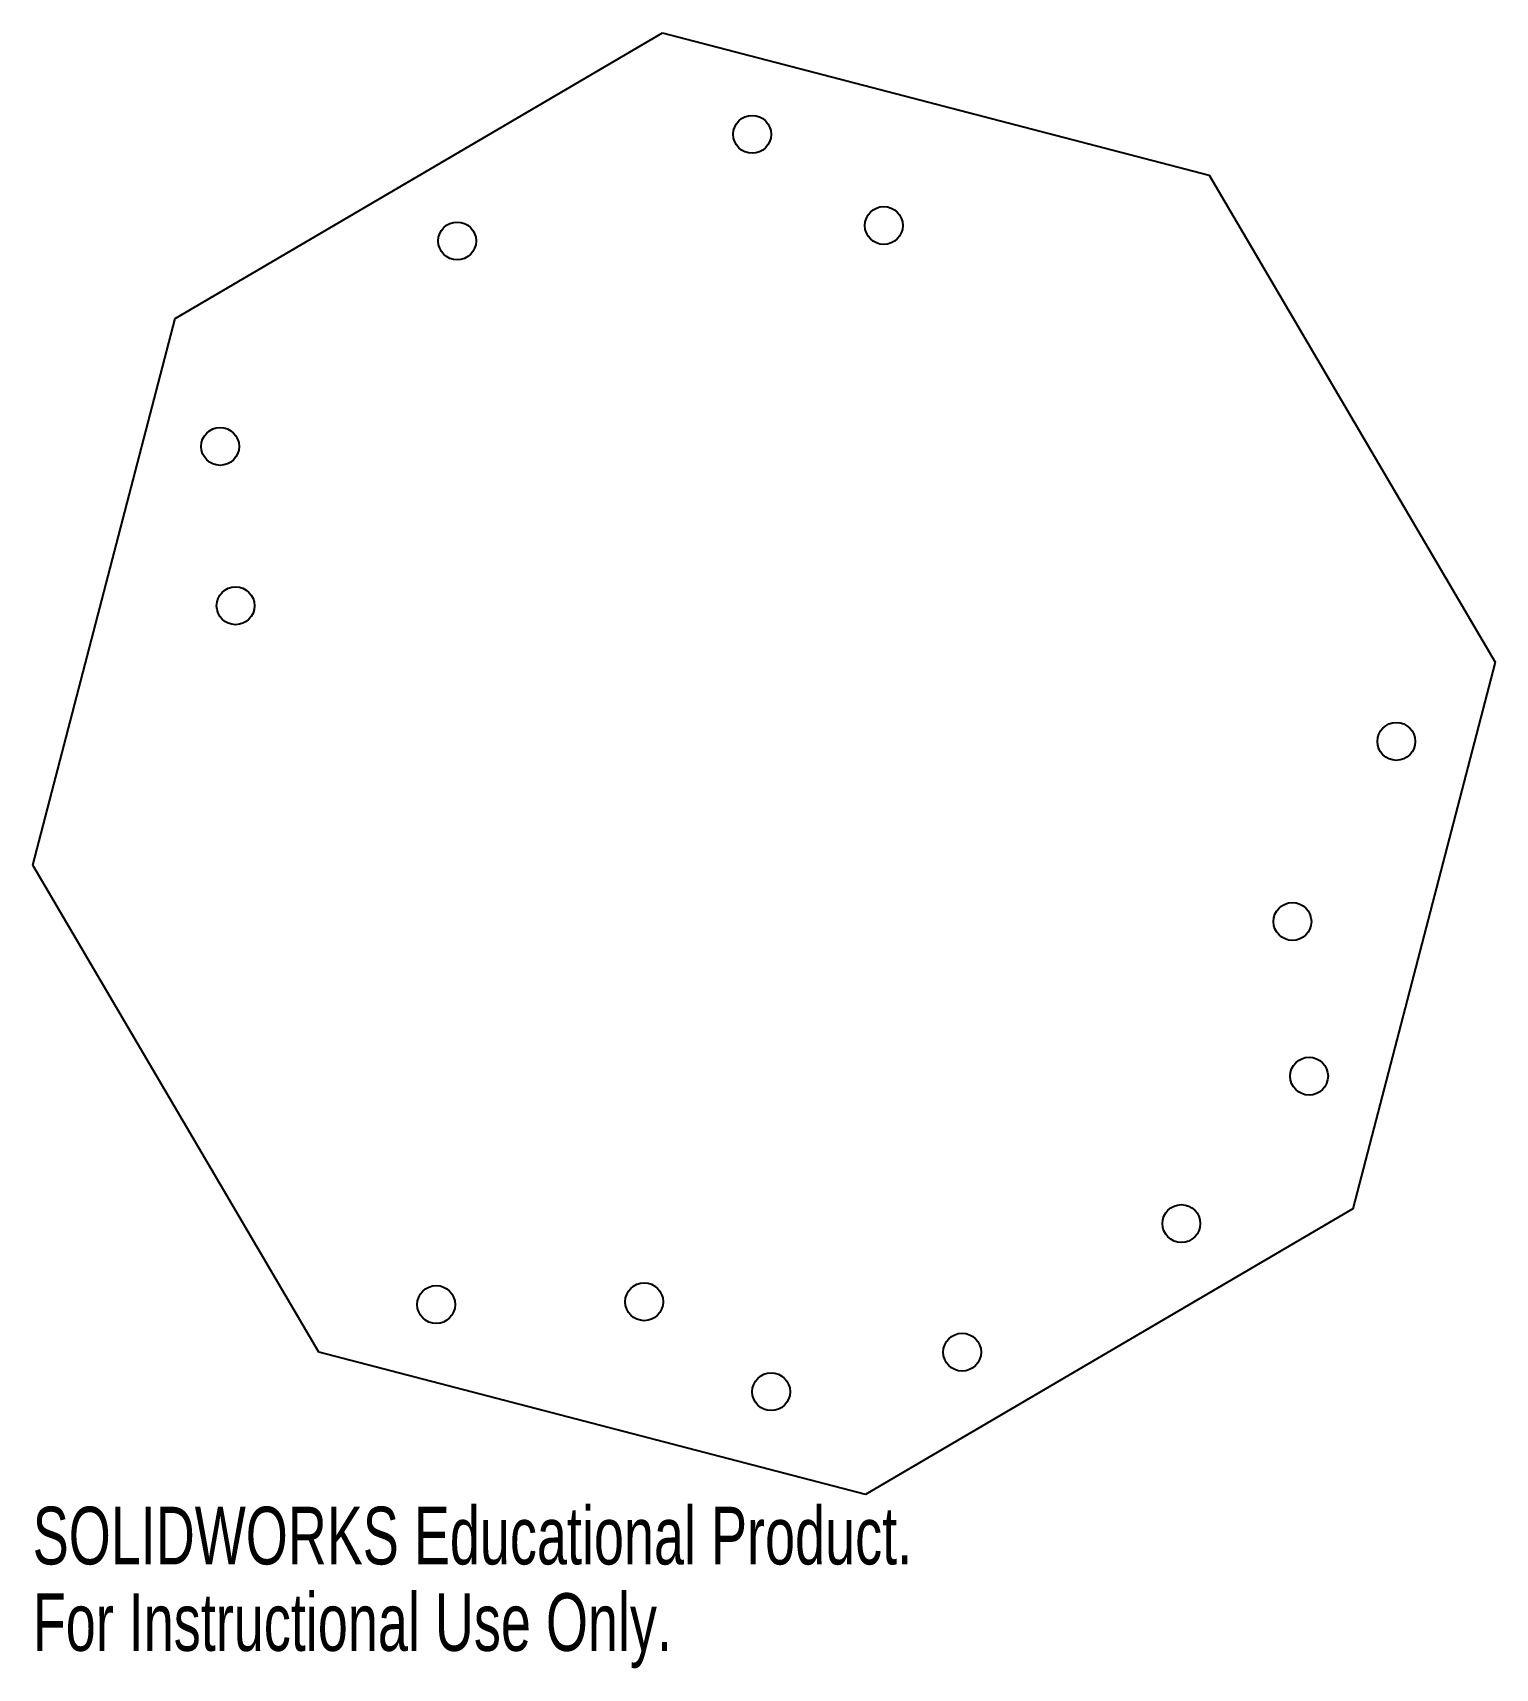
# Model space of a CAD drawing. Header units: inches. Extents: x -7.12 to -2.3, y 9.34 to 14.74.
import ezdxf

# ---------------------------------------------------------------- set-up
doc = ezdxf.new("R2010")
doc.units = ezdxf.units.IN
doc.header["$MEASUREMENT"] = 0
doc.styles.add('SLDTEXTSTYLE0', font='TXT', dxfattribs={"width": 0.7})

msp = doc.modelspace()

# ---------------------------------------------------------------- linework, layer by layer
at = {"color": 7, "linetype": 'Continuous', "lineweight": 25}
for p, q in [((-6.6538, 13.7964), (-5.0462, 14.7398)), ((-5.0462, 14.7398), (-3.2423, 14.2701)), ((-3.2423, 14.2701), (-2.299, 12.6625)), ((-7.1234, 11.9926), (-6.6538, 13.7964)), ((-2.299, 12.6625), (-2.7687, 10.8587)), ((-6.1801, 10.385), (-7.1234, 11.9926)), ((-2.7687, 10.8587), (-4.3763, 9.9153)), ((-4.3763, 9.9153), (-6.1801, 10.385))]:
    msp.add_line(p, q, dxfattribs=at)
for centre in [(-4.7502, 14.4044), (-4.316, 14.1034), (-5.7234, 14.0525), (-6.5053, 13.3745), (-6.4543, 12.8486), (-2.6254, 12.4009), (-2.9681, 11.8064), (-2.9131, 11.2961), (-3.3344, 10.8097), (-5.7925, 10.5424), (-5.1064, 10.5516), (-4.0576, 10.3853), (-4.6877, 10.2547)]:
    msp.add_circle(centre, 0.0625, dxfattribs=at)

# ---------------------------------------------------------------- texts
at = {"color": 7, "linetype": 'Continuous', "char_height": 0.1903, "attachment_point": 1, "style": 'SLDTEXTSTYLE0'}
for s, insert in [('SOLIDWORKS Educational Product.', (-7.1234, 9.8751)), ('For Instructional Use Only.', (-7.1234, 9.5897))]:
    msp.add_mtext(s, dxfattribs=dict(at, insert=insert))

doc.saveas('drawing.dxf')
